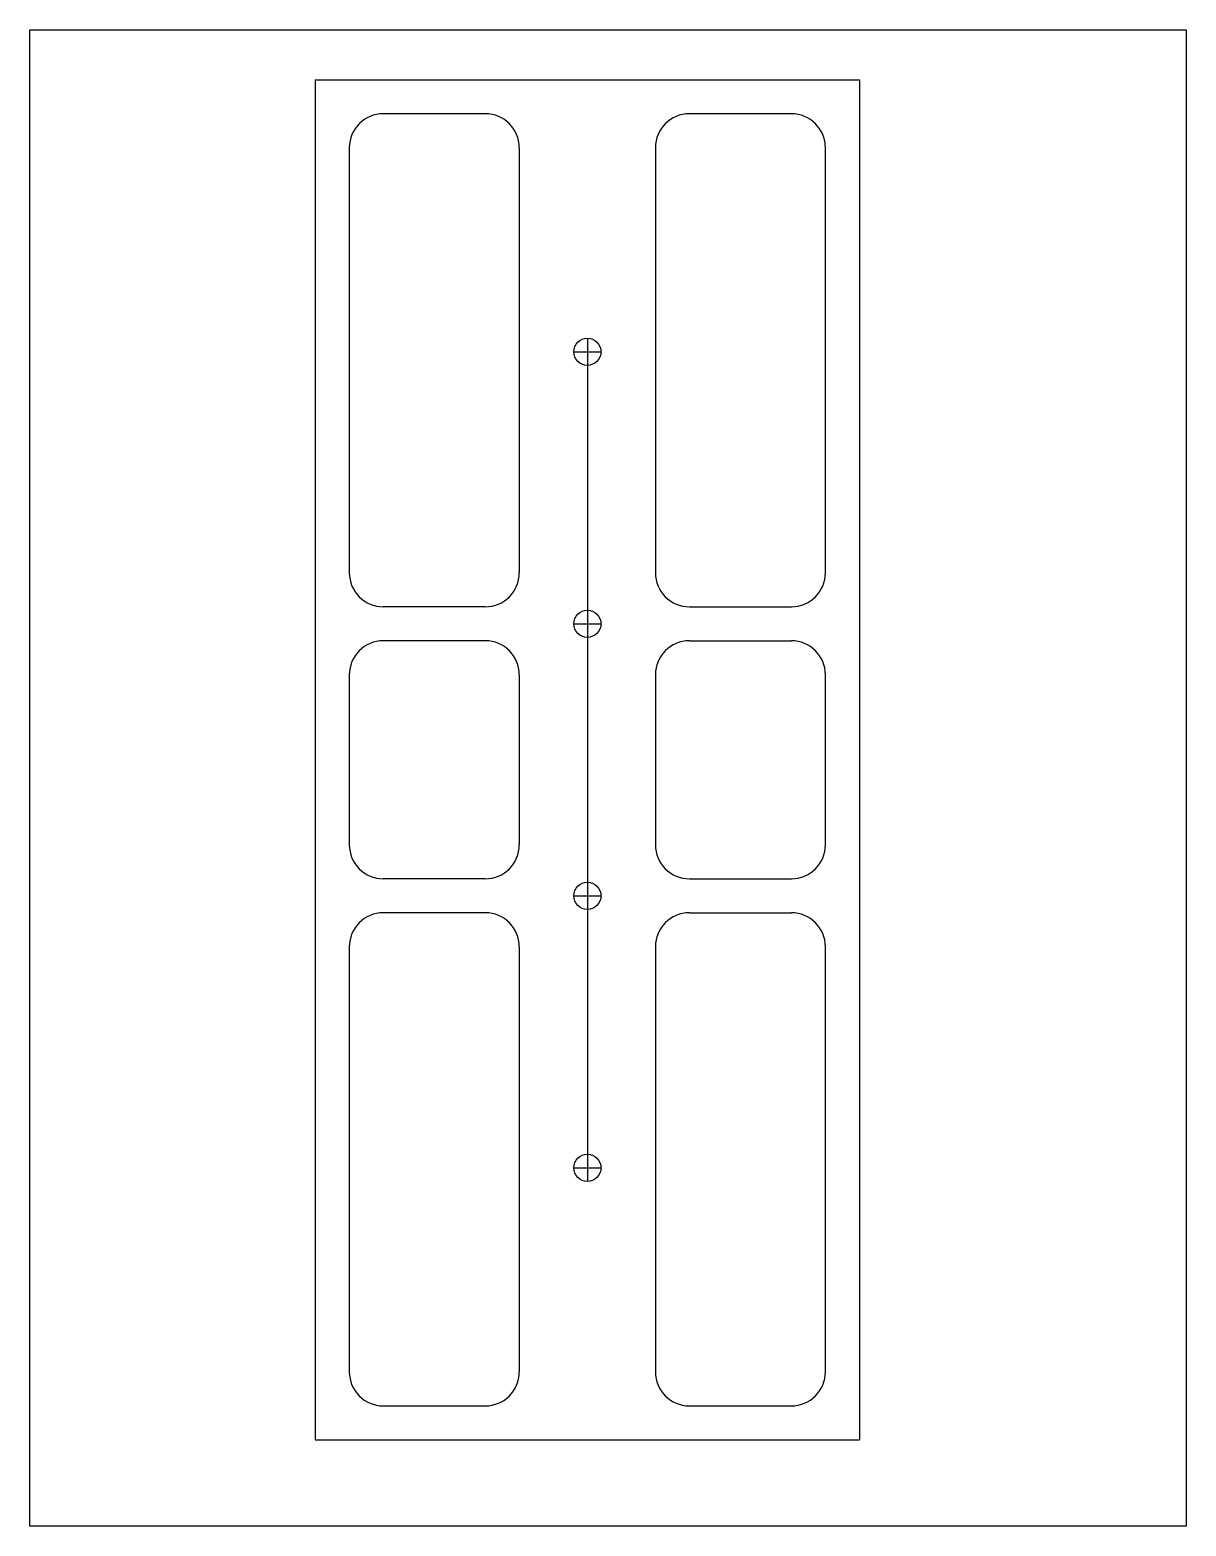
# Model space of a CAD drawing. Header units: inches. Extents: x -2.1 to 6.4, y -0.6 to 10.4.
import ezdxf

# ---------------------------------------------------------------- set-up
doc = ezdxf.new("R2010")
doc.units = ezdxf.units.IN
doc.header["$MEASUREMENT"] = 0

msp = doc.modelspace()

# ---------------------------------------------------------------- linework, layer by layer
at = {"color": 7, "linetype": 'Continuous', "lineweight": 25}
for p, q in [((0, 10), (4, 10)), ((0, 10), (0, 0)), ((4, 10), (4, 0)), ((1.25, 9.75), (0.5, 9.75)), ((3.5, 9.75), (2.75, 9.75)), ((0.25, 9.5), (0.25, 6.375)), ((1.5, 9.5), (1.5, 6.375)), ((2.5, 9.5), (2.5, 6.375)), ((3.75, 6.375), (3.75, 9.5)), ((1.25, 6.125), (0.5, 6.125)), ((2.75, 6.125), (3.5, 6.125)), ((1.25, 5.875), (0.5, 5.875)), ((2.75, 5.875), (3.5, 5.875)), ((0.25, 5.625), (0.25, 4.375)), ((1.5, 5.625), (1.5, 4.375)), ((2.5, 5.625), (2.5, 4.375)), ((3.75, 4.375), (3.75, 5.625)), ((1.25, 4.125), (0.5, 4.125)), ((2.75, 4.125), (3.5, 4.125)), ((1.25, 3.875), (0.5, 3.875)), ((2.75, 3.875), (3.5, 3.875)), ((0.25, 3.625), (0.25, 0.5)), ((1.5, 3.625), (1.5, 0.5)), ((2.5, 3.625), (2.5, 0.5)), ((3.75, 0.5), (3.75, 3.625)), ((0.5, 0.25), (1.25, 0.25)), ((2.75, 0.25), (3.5, 0.25)), ((0, 0), (4, 0))]:
    msp.add_line(p, q, dxfattribs=at)
for p, q in [((2, 8.1), (2, 1.9)), ((1.9, 8), (2.1, 8)), ((1.9, 6), (2.1, 6)), ((1.9, 4), (2.1, 4)), ((1.9, 2), (2.1, 2))]:
    msp.add_line(p, q)
msp.add_lwpolyline([(-2.098, 10.366), (6.402, 10.366), (6.402, -0.634), (-2.098, -0.634)], close=True)
for centre in [(2, 8), (2, 6), (2, 4), (2, 2)]:
    msp.add_circle(centre, 0.1, dxfattribs=at)
for centre, start, end in [((0.5, 9.5), 90, 180), ((1.25, 9.5), 0, 90), ((2.75, 9.5), 90, 180), ((3.5, 9.5), 0, 90), ((0.5, 6.375), 180, 270), ((1.25, 6.375), 270, 0), ((2.75, 6.375), 180, 270), ((3.5, 6.375), 270, 0), ((0.5, 5.625), 90, 180), ((1.25, 5.625), 0, 90), ((2.75, 5.625), 90, 180), ((3.5, 5.625), 0, 90), ((0.5, 4.375), 180, 270), ((1.25, 4.375), 270, 0), ((2.75, 4.375), 180, 270), ((3.5, 4.375), 270, 0), ((0.5, 3.625), 90, 180), ((1.25, 3.625), 0, 90), ((2.75, 3.625), 90, 180), ((3.5, 3.625), 0, 90), ((0.5, 0.5), 180, 270), ((1.25, 0.5), 270, 0), ((2.75, 0.5), 180, 270), ((3.5, 0.5), 270, 0)]:
    msp.add_arc(centre, 0.25, start, end, dxfattribs=at)

doc.saveas('drawing.dxf')
